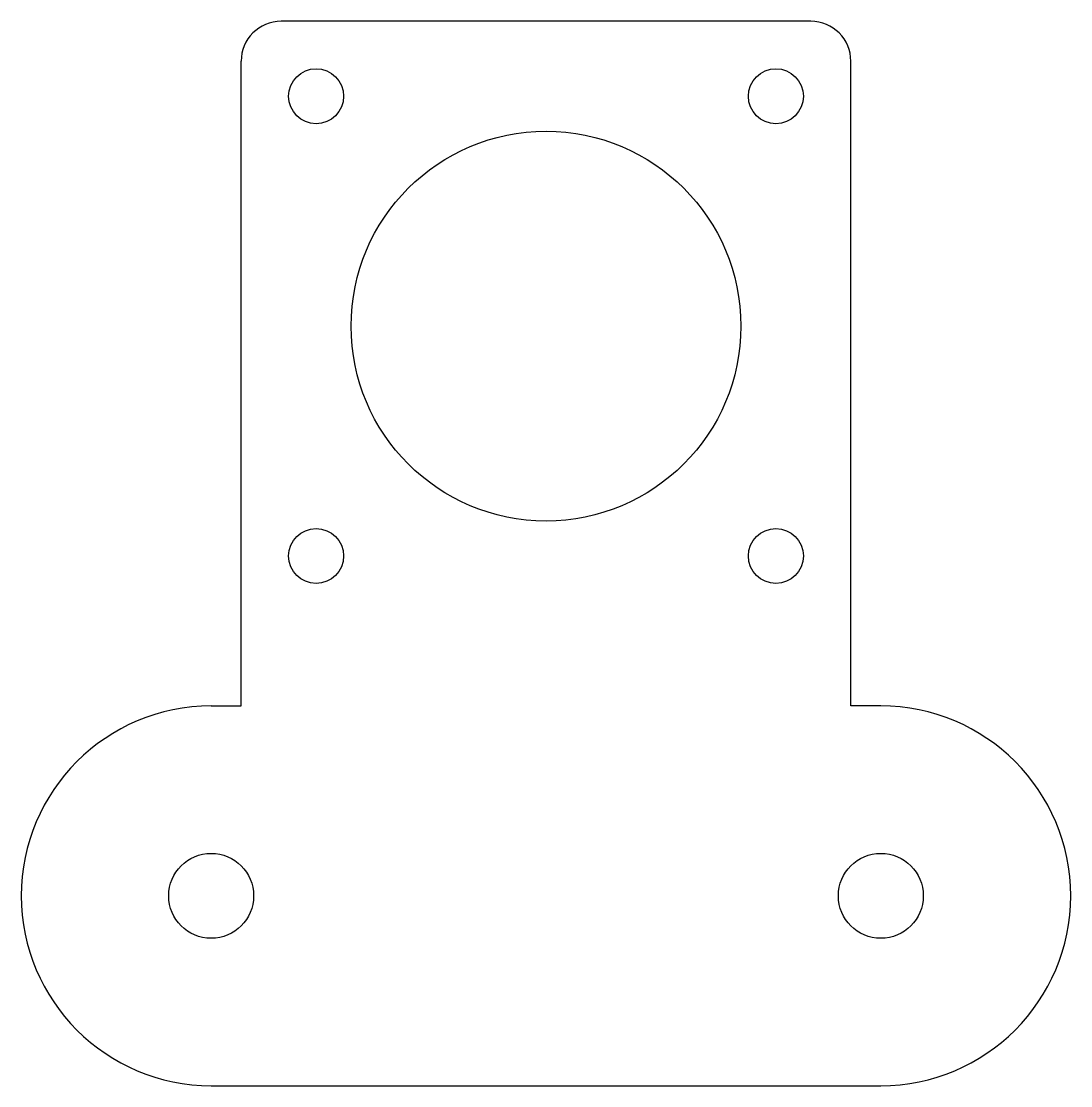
# Model space of a CAD drawing. Header units: inches. Extents: x 1 to 106, y 1 to 108.
import ezdxf

# ---------------------------------------------------------------- set-up
doc = ezdxf.new("R2010")
doc.units = ezdxf.units.IN
doc.header["$MEASUREMENT"] = 0

msp = doc.modelspace()

# ---------------------------------------------------------------- linework, layer by layer
for p, q in [((23, 39), (23, 103.5)), ((84, 39), (84, 103.5)), ((20, 39), (23, 39)), ((87, 39), (84, 39)), ((20, 1), (87, 1))]:
    msp.add_line(p, q)
msp.add_lwpolyline([(80, 107.5), (27, 107.5)])
for centre, radius in [((30.5, 100), 2.75), ((76.5, 100), 2.75), ((53.5, 77), 19.5), ((30.5, 54), 2.75), ((76.5, 54), 2.75), ((20, 20), 4.25), ((87, 20), 4.25)]:
    msp.add_circle(centre, radius)
for centre, radius, start, end in [((27, 103.5), 4, 90, 180), ((80, 103.5), 4, 0, 90), ((20, 20), 19, 90, 270), ((87, 20), 19, 270, 90)]:
    msp.add_arc(centre, radius, start, end)

doc.saveas('drawing.dxf')
